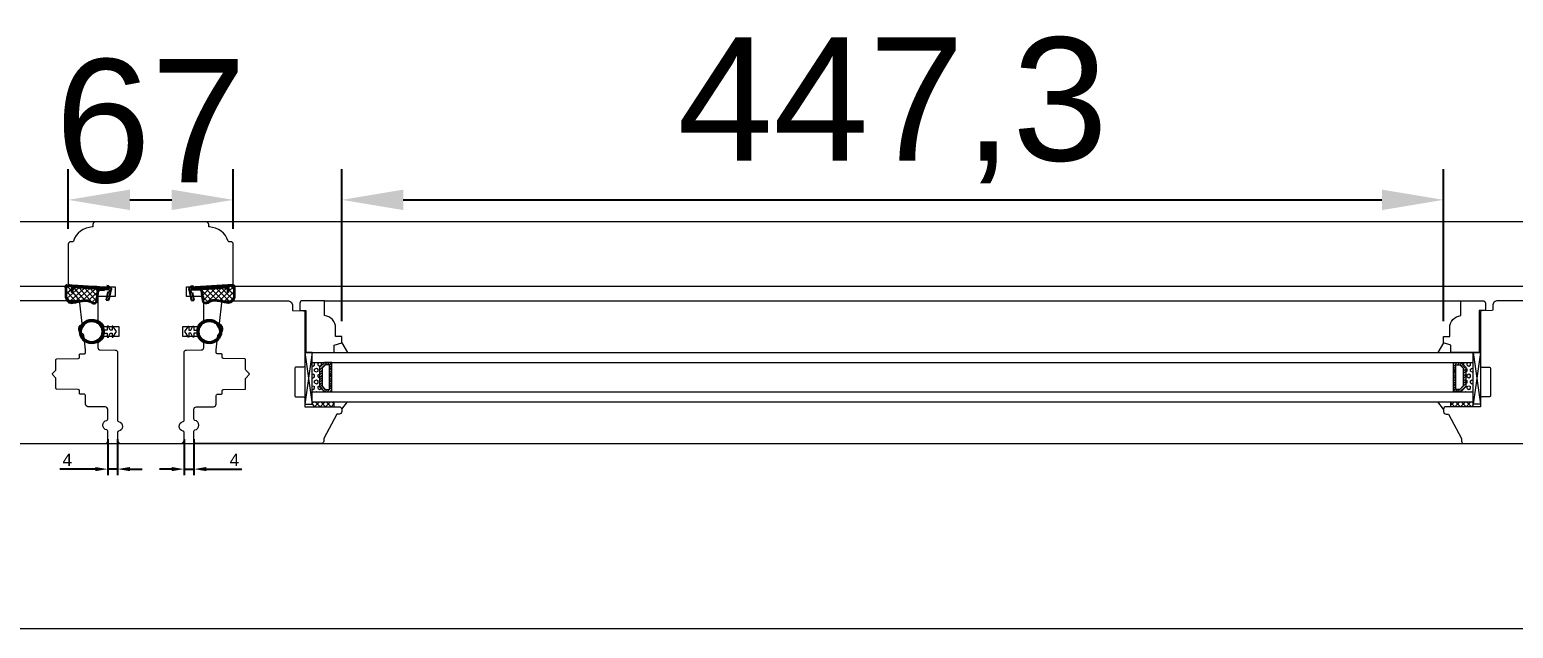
# Model space of a CAD drawing. Header units: millimetres. Extents: x 0 to 182016, y 11 to 3710.
# Drawn here: x 81936 to 82538, y 990 to 1233 of the extents above; entities that cross this region are included whole.
import ezdxf

# ---------------------------------------------------------------- set-up
doc = ezdxf.new("R2010")
doc.units = ezdxf.units.MM
for name, color, linetype, lineweight in [('Matmenys', 10, 'Continuous', 20), ('OTHER', 251, 'Continuous', 13), ('Stakta', 7, 'Continuous', 25), ('Testinės profilio linijos', 7, 'Continuous', 5)]:
    doc.layers.add(name, color=color, linetype=linetype, lineweight=lineweight)
doc.styles.get("Standard").update_dxf_attribs({"font": 'arial.ttf'})
doc.dimstyles.new('2', dxfattribs={"dimscale": 2, "dimtxt": 2.5, "dimasz": 2.5, "dimexe": 1.25, "dimexo": 0.625, "dimtad": 1, "dimtxsty": 'Standard', "dimcen": 2.5, "dimadec": 0, "dimazin": 0, "dimtfac": 1, "dimtmove": 0, "dimatfit": 3, "dimfxl": 1, "dimarcsym": 0})
doc.dimstyles.new('Padidinti matmenys', dxfattribs={"dimscale": 10, "dimtxt": 5, "dimasz": 2.5, "dimexe": 1.25, "dimexo": 0.625, "dimtad": 1, "dimdec": 1, "dimtxsty": 'Standard', "dimcen": 2.5, "dimadec": 0, "dimazin": 0, "dimtfac": 1, "dimtdec": 1, "dimtmove": 0, "dimatfit": 3, "dimfxl": 1, "dimarcsym": 0})

# ---------------------------------------------------------------- blocks, each defined once
blk = doc.blocks.new('*D1168')
at = {"layer": 'Defpoints', "color": 0, "transparency": 16777216}
for p in [(81998.64, 1067.84), (82002.64, 1067.84), (81998.64, 1054.47)]:
    blk.add_point(p, dxfattribs=at)
at = {"layer": 'Matmenys', "color": 0, "lineweight": -2, "transparency": 16777216}
for p, q in [((81998.64, 1066.59), (81998.64, 1051.97)), ((82002.64, 1066.59), (82002.64, 1051.97)), ((81993.64, 1054.47), (81988.64, 1054.47)), ((81998.64, 1054.47), (82002.64, 1054.47)), ((82007.64, 1054.47), (82022.04, 1054.47))]:
    blk.add_line(p, q, dxfattribs=at)
at = {"layer": 'Matmenys', "color": 0, "transparency": 16777216}
for points in [[(81993.64, 1055.31), (81993.64, 1053.64), (81998.64, 1054.47)], [(82007.64, 1055.31), (82007.64, 1053.64), (82002.64, 1054.47)]]:
    blk.add_solid(points, dxfattribs=at)
at = {"layer": 'Matmenys', "color": 0, "transparency": 16777216, "insert": (82019.07, 1058.22), "char_height": 5, "attachment_point": 5}
blk.add_mtext('4', dxfattribs=at)
blk = doc.blocks.new('*D1169')
at = {"layer": 'Defpoints', "color": 0, "transparency": 16777216}
for p in [(81967.64, 1067.84), (81971.64, 1067.84), (81971.64, 1054.47)]:
    blk.add_point(p, dxfattribs=at)
at = {"layer": 'Matmenys', "color": 0, "lineweight": -2, "transparency": 16777216}
for p, q in [((81967.64, 1066.59), (81967.64, 1051.97)), ((81971.64, 1066.59), (81971.64, 1051.97)), ((81962.64, 1054.47), (81948.24, 1054.47)), ((81971.64, 1054.47), (81967.64, 1054.47)), ((81976.64, 1054.47), (81981.64, 1054.47))]:
    blk.add_line(p, q, dxfattribs=at)
at = {"layer": 'Matmenys', "color": 0, "transparency": 16777216}
for points in [[(81962.64, 1055.31), (81962.64, 1053.64), (81967.64, 1054.47)], [(81976.64, 1055.31), (81976.64, 1053.64), (81971.64, 1054.47)]]:
    blk.add_solid(points, dxfattribs=at)
at = {"layer": 'Matmenys', "color": 0, "transparency": 16777216, "insert": (81951.22, 1058.22), "char_height": 5, "attachment_point": 5}
blk.add_mtext('4', dxfattribs=at)
blk = doc.blocks.new('*D1116')
at = {"color": 0, "lineweight": -2, "transparency": 16777216}
for p, q in [((82062.64, 1114.56), (82062.64, 1176.3)), ((82509.97, 1114.56), (82509.97, 1176.3)), ((82087.64, 1163.8), (82484.97, 1163.8))]:
    blk.add_line(p, q, dxfattribs=at)
at = {"color": 0, "transparency": 16777216}
for points in [[(82087.64, 1167.97), (82087.64, 1159.64), (82062.64, 1163.8)], [(82484.97, 1167.97), (82484.97, 1159.64), (82509.97, 1163.8)]]:
    blk.add_solid(points, dxfattribs=at)
at = {"layer": 'Defpoints', "color": 0, "transparency": 16777216}
for p in [(82509.97, 1163.8), (82062.64, 1108.31), (82509.97, 1108.31)]:
    blk.add_point(p, dxfattribs=at)
at = {"color": 0, "lineweight": 5, "transparency": 16777216, "insert": (82286.31, 1200.1), "char_height": 50, "attachment_point": 5}
blk.add_mtext('447,3', dxfattribs=at)
blk = doc.blocks.new('*D1918')
at = {"color": 0, "lineweight": -2, "transparency": 16777216}
for p, q in [((81951.64, 1152.05), (81951.64, 1176.3)), ((82018.64, 1152.05), (82018.64, 1176.3)), ((81976.64, 1163.8), (81993.64, 1163.8))]:
    blk.add_line(p, q, dxfattribs=at)
at = {"color": 0, "transparency": 16777216}
for points in [[(81976.64, 1167.97), (81976.64, 1159.64), (81951.64, 1163.8)], [(81993.64, 1167.97), (81993.64, 1159.64), (82018.64, 1163.8)]]:
    blk.add_solid(points, dxfattribs=at)
at = {"layer": 'Defpoints', "color": 0, "transparency": 16777216}
for p in [(82018.64, 1163.8), (81951.64, 1145.8), (82018.64, 1145.8)]:
    blk.add_point(p, dxfattribs=at)
at = {"color": 0, "lineweight": 5, "transparency": 16777216, "insert": (81985.14, 1195.58), "char_height": 50, "attachment_point": 5}
blk.add_mtext('67', dxfattribs=at)

msp = doc.modelspace()

# ---------------------------------------------------------------- hatches: boundary and pattern name
at = {"lineweight": 0}
h = msp.add_hatch(dxfattribs=at)
h.set_pattern_fill('HEX', color=256, scale=0.25, angle=90, style=0)
h.set_pattern_definition([(90, (63703.3733, -11821.5974), (1.374815, -4e-16), [0.79375, -1.5875]), (330, (63703.3733, -11821.5974), (-0.6874075, -1.190624716), [0.79375, -1.5875]), (30, (63703.3733, -11820.8036), (0.6874075, -1.190624716), [0.79375, -1.5875])])
h.paths.add_polyline_path([(82050.644369, 1085.8109378), (82055.644369, 1085.8109378), (82053.644369, 1087.8109378), (82053.644369, 1095.8109378), (82055.644369, 1097.8109378), (82050.644369, 1097.8116468)])
h = msp.add_hatch(dxfattribs=at)
h.set_pattern_fill('JIS_WOOD', color=256, angle=90, style=0)
h.set_pattern_definition([(45, (63703.37334, -11821.59735), (0.5, -0.5), [])])
h.paths.add_polyline_path([(82053.644369, 1095.8109378), (82053.644369, 1087.8109378), (82055.644369, 1085.8109378), (82058.644369, 1085.8109378), (82058.6621024, 1097.8475204), (82055.644369, 1097.8109378)])
h.paths.add_polyline_path([(82054.644369, 1088.2251513), (82054.644369, 1095.3967242), (82056.0585825, 1096.8109378), (82057.644369, 1096.8109378), (82057.644369, 1086.8109378), (82056.0585825, 1086.8109378)], flags=16)
h = msp.add_hatch(dxfattribs=at)
h.set_pattern_fill('JIS_WOOD', color=256, angle=90, style=0)
h.set_pattern_definition([(45, (63771.1955, -11821.59735), (0.5, -0.5), [])])
h.paths.add_polyline_path([(82518.9665991, 1095.8109378), (82518.9665991, 1087.8109378), (82516.9665991, 1085.8109378), (82513.9665991, 1085.8109378), (82513.9488656, 1097.8475204), (82516.9665991, 1097.8109378)])
h.paths.add_polyline_path([(82517.9665991, 1088.2251513), (82517.9665991, 1095.3967242), (82516.5523855, 1096.8109378), (82514.9665991, 1096.8109378), (82514.9665991, 1086.8109378), (82516.5523855, 1086.8109378)], flags=16)
h = msp.add_hatch(dxfattribs=at)
h.set_pattern_fill('HEX', color=256, scale=0.25, angle=90, style=0)
h.set_pattern_definition([(90, (63771.1955, -11821.5974), (1.374815, -4e-16), [0.79375, -1.5875]), (330, (63771.1955, -11821.5974), (-0.6874075, -1.190624716), [0.79375, -1.5875]), (30, (63771.1955, -11820.8036), (0.6874075, -1.190624716), [0.79375, -1.5875])])
h.paths.add_polyline_path([(82521.9665991, 1085.8109378), (82516.9665991, 1085.8109378), (82518.9665991, 1087.8109378), (82518.9665991, 1095.8109378), (82516.9665991, 1097.8109378), (82521.9665991, 1097.8116468)])
at = {"lineweight": 0, "ltscale": 0.5}
h = msp.add_hatch(dxfattribs=at)
h.set_pattern_fill('ANSI37', color=256, scale=0.5, angle=90, style=0)
h.set_pattern_definition([(135, (82047.1444, 1079.8116), (-1.12253, -1.12253), []), (225, (82047.1444, 1079.8116), (1.12253, -1.12253), [])])
h.paths.add_polyline_path([(82059.644369, 1081.8116468), (82050.644369, 1081.8116468), (82050.644369, 1079.8116468), (82059.644369, 1079.8116468)])
h = msp.add_hatch(dxfattribs=at)
h.set_pattern_fill('ANSI37', color=256, scale=0.5, angle=90, style=0)
h.set_pattern_definition([(135, (82114.9665, 1079.8116), (-1.122532, -1.122532), []), (225, (82114.9665, 1079.8116), (1.122532, -1.122532), [])])
h.paths.add_polyline_path([(82512.9665991, 1081.8116468), (82521.9665991, 1081.8116468), (82521.9665991, 1079.8116468), (82512.9665991, 1079.8116468)])
at = {"layer": 'Matmenys'}
h = msp.add_hatch(dxfattribs=at)
h.set_pattern_fill('ANSI37', color=252, scale=0.5, angle=-93.5893456117, style=0)
h.set_pattern_definition([(311.4106544, (78386.6189, -271065.189), (1.190606082, 1.0500540025), []), (41.4106544, (78386.6189, -271065.189), (-1.0500540025, 1.190606082), [])])
edge = h.paths.add_edge_path()
edge.add_arc((81953.570253, 1128.1172231), 0.1, 86.4106543883, 176.4106543883)
edge.add_line((81953.4704492, 1128.1234836), (81953.373366, 1126.5757979))
edge.add_arc((81953.1238564, 1126.5914491), 0.25, 176.4106543883, 356.4106543883, ccw=False)
edge.add_line((81952.8743468, 1126.6071004), (81953.0027325, 1128.6538053))
edge.add_arc((81953.1025363, 1128.6475448), 0.1, 86.410654381, 176.4106543883, ccw=False)
edge.add_line((81953.1087968, 1128.7473486), (81953.1135417, 1128.8229916))
edge.add_line((81953.1135417, 1128.8229916), (81951.1317408, 1128.947306))
edge.add_spline(control_points=[(81951.1317408, 1128.947306), (81951.0525824, 1128.9355037), (81950.9825907, 1128.9243281), (81950.8988399, 1128.9025342), (81950.8752756, 1128.8931484), (81950.8513925, 1128.8804535), (81950.8433329, 1128.8742043), (81950.8188451, 1128.8486154), (81950.7999522, 1128.8193784), (81950.7662489, 1128.7150587), (81950.753127, 1128.6421264), (81950.7334248, 1128.3891434), (81950.7439231, 1128.1753093), (81950.7632513, 1127.7328308), (81950.7677266, 1127.513502), (81950.7688028, 1127.0936111), (81950.7657708, 1126.8905249), (81950.7530604, 1126.3003176), (81950.739884, 1125.9322675), (81950.7401457, 1125.1790861), (81950.758642, 1124.8023362), (81950.8618283, 1124.2092317), (81950.9217224, 1123.9816608), (81951.074758, 1123.5845596), (81951.1575074, 1123.4127719), (81951.3615076, 1123.0716042), (81951.4816224, 1122.9054015), (81951.7490675, 1122.6142418), (81951.8967411, 1122.4906618), (81952.1779257, 1122.330943), (81952.3132219, 1122.2833891), (81952.6145208, 1122.2237841), (81952.7781208, 1122.2130808), (81953.3627176, 1122.2268247), (81953.8266331, 1122.3215789), (81954.7191293, 1122.4933212), (81955.1462095, 1122.5770158), (81956.2245581, 1122.7882021), (81956.8826087, 1122.9219362), (81957.8757106, 1123.0468622), (81958.1793118, 1123.077356), (81958.8013554, 1123.1016915), (81959.1172594, 1123.0941507), (81959.6664677, 1123.0092664), (81959.9025511, 1122.9479277), (81960.3032025, 1122.7754674), (81960.461835, 1122.6806189), (81960.7604938, 1122.4963506), (81960.901951, 1122.4064931), (81961.2037339, 1122.25041), (81961.3687866, 1122.1804398), (81961.7339084, 1122.0607086), (81961.9348585, 1122.0177061), (81962.2742751, 1121.9938074), (81962.4162606, 1122.0070132), (81962.6114812, 1122.0670524), (81962.676809, 1122.1037926), (81962.8035324, 1122.2123417), (81962.8627102, 1122.2844079), (81963.0197878, 1122.5484955), (81963.1012875, 1122.7896038), (81963.2179048, 1123.3400147), (81963.2544363, 1123.6482098), (81963.3077078, 1124.2444276), (81963.3269302, 1124.5319786), (81963.3702897, 1125.0624685), (81963.3924259, 1125.3107269), (81963.4286402, 1125.7155292), (81963.4427266, 1125.8729326), (81963.4708487, 1126.196865), (81963.4858848, 1126.3751822), (81963.5541698, 1126.6780493), (81963.5898048, 1126.7958713), (81963.6854015, 1127.0083501), (81963.7385485, 1127.1022648), (81963.8571892, 1127.2474586), (81963.9128114, 1127.3024767), (81964.0365787, 1127.3915687), (81964.1002057, 1127.4244481), (81964.2190698, 1127.4726162), (81964.2761468, 1127.4894975), (81964.3767272, 1127.5154414), (81964.4211228, 1127.525159), (81964.4621191, 1127.5341949)], knot_values=[0, 0, 0, 0, 0.2245066002, 0.2245066002, 0.377043448, 0.377043448, 0.5295802957, 0.5295802957, 0.8082977366, 0.8082977366, 1.0870151774, 1.0870151774, 1.6244414062, 1.6244414062, 2.161867635, 2.161867635, 2.6992938638, 2.6992938638, 3.7741463214, 3.7741463214, 5.0334406395, 5.0334406395, 5.8656302806, 5.8656302806, 6.5060139406, 6.5060139406, 7.1463976006, 7.1463976006, 7.7996240151, 7.7996240151, 8.3563201169, 8.3563201169, 8.9130162187, 8.9130162187, 10.239934143, 10.239934143, 11.5668520673, 11.5668520673, 13.5970761059, 13.5970761059, 14.4582175179, 14.4582175179, 15.3193589298, 15.3193589298, 15.9856015553, 15.9856015553, 16.5061017172, 16.5061017172, 17.0266018791, 17.0266018791, 17.547102041, 17.547102041, 18.1672448488, 18.1672448488, 18.7176261004, 18.7176261004, 19.1465766047, 19.1465766047, 19.5755271091, 19.5755271091, 20.3898249977, 20.3898249977, 21.2041228863, 21.2041228863, 21.9655448497, 21.9655448497, 22.7269668131, 22.7269668131, 23.2229068178, 23.2229068178, 23.7188468224, 23.7188468224, 24.0184411081, 24.0184411081, 24.2549295987, 24.2549295987, 24.4119994701, 24.4119994701, 24.5501072405, 24.5501072405, 24.6882150108, 24.6882150108, 24.8099116426, 24.8099116426, 24.8099116426, 24.8099116426], degree=3, periodic=0)
edge.add_line((81964.4621191, 1127.5341949), (81953.5765135, 1128.217027))
h = msp.add_hatch(dxfattribs=at)
h.set_pattern_fill('ANSI37', color=252, scale=0.5, angle=-180, style=0)
h.set_pattern_definition([(225, (-77628.2407, -1098353.8803), (1.1225320151, -1.1225320151), []), (315, (-77628.2407, -1098353.8803), (1.1225320151, 1.1225320151), [])])
edge = h.paths.add_edge_path()
edge.add_arc((82016.0559219, 1128.1172231), 0.1, 363.5893456117, 453.5893456117, ccw=False)
edge.add_line((82016.1557257, 1128.1234836), (82016.2528089, 1126.5757979))
edge.add_arc((82016.5023185, 1126.5914491), 0.25, 183.5893456117, 363.5893456117)
edge.add_line((82016.7518281, 1126.6071004), (82016.6234425, 1128.6538053))
edge.add_arc((82016.5236386, 1128.6475448), 0.1, 363.5893456117, 453.589345619)
edge.add_line((82016.5173781, 1128.7473486), (82016.5126332, 1128.8229916))
edge.add_line((82016.5126332, 1128.8229916), (82018.4944341, 1128.947306))
edge.add_spline(control_points=[(82018.4944341, 1128.947306), (82018.5735926, 1128.9355037), (82018.6435842, 1128.9243281), (82018.727335, 1128.9025342), (82018.7508994, 1128.8931484), (82018.7747824, 1128.8804535), (82018.782842, 1128.8742043), (82018.8073298, 1128.8486154), (82018.8262227, 1128.8193784), (82018.859926, 1128.7150587), (82018.873048, 1128.6421264), (82018.8927501, 1128.3891434), (82018.8822518, 1128.1753093), (82018.8629237, 1127.7328308), (82018.8584483, 1127.513502), (82018.8573721, 1127.0936111), (82018.8604041, 1126.8905249), (82018.8731145, 1126.3003176), (82018.886291, 1125.9322675), (82018.8860293, 1125.1790861), (82018.867533, 1124.8023362), (82018.7643466, 1124.2092317), (82018.7044526, 1123.9816608), (82018.551417, 1123.5845596), (82018.4686676, 1123.4127719), (82018.2646674, 1123.0716042), (82018.1445526, 1122.9054015), (82017.8771075, 1122.6142418), (82017.7294338, 1122.4906618), (82017.4482493, 1122.330943), (82017.312953, 1122.2833891), (82017.0116542, 1122.2237841), (82016.8480542, 1122.2130808), (82016.2634574, 1122.2268247), (82015.7995418, 1122.3215789), (82014.9070457, 1122.4933212), (82014.4799654, 1122.5770158), (82013.4016168, 1122.7882021), (82012.7435662, 1122.9219362), (82011.7504643, 1123.0468622), (82011.4468632, 1123.077356), (82010.8248196, 1123.1016915), (82010.5089155, 1123.0941507), (82009.9597073, 1123.0092664), (82009.7236239, 1122.9479277), (82009.3229725, 1122.7754674), (82009.1643399, 1122.6806189), (82008.8656812, 1122.4963506), (82008.7242239, 1122.4064931), (82008.422441, 1122.25041), (82008.2573883, 1122.1804398), (82007.8922666, 1122.0607086), (82007.6913165, 1122.0177061), (82007.3518999, 1121.9938074), (82007.2099144, 1122.0070132), (82007.0146937, 1122.0670524), (82006.9493659, 1122.1037926), (82006.8226426, 1122.2123417), (82006.7634647, 1122.2844079), (82006.6063872, 1122.5484955), (82006.5248875, 1122.7896038), (82006.4082702, 1123.3400147), (82006.3717387, 1123.6482098), (82006.3184672, 1124.2444276), (82006.2992447, 1124.5319786), (82006.2558853, 1125.0624685), (82006.2337491, 1125.3107269), (82006.1975348, 1125.7155292), (82006.1834483, 1125.8729326), (82006.1553263, 1126.196865), (82006.1402902, 1126.3751822), (82006.0720052, 1126.6780493), (82006.0363702, 1126.7958713), (82005.9407734, 1127.0083501), (82005.8876265, 1127.1022648), (82005.7689857, 1127.2474586), (82005.7133635, 1127.3024767), (82005.5895963, 1127.3915687), (82005.5259692, 1127.4244481), (82005.4071052, 1127.4726162), (82005.3500282, 1127.4894975), (82005.2494478, 1127.5154414), (82005.2050522, 1127.525159), (82005.1640559, 1127.5341949)], knot_values=[0, 0, 0, 0, 0.2245066002, 0.2245066002, 0.377043448, 0.377043448, 0.5295802957, 0.5295802957, 0.8082977366, 0.8082977366, 1.0870151774, 1.0870151774, 1.6244414062, 1.6244414062, 2.161867635, 2.161867635, 2.6992938638, 2.6992938638, 3.7741463214, 3.7741463214, 5.0334406395, 5.0334406395, 5.8656302806, 5.8656302806, 6.5060139406, 6.5060139406, 7.1463976006, 7.1463976006, 7.7996240151, 7.7996240151, 8.3563201169, 8.3563201169, 8.9130162187, 8.9130162187, 10.239934143, 10.239934143, 11.5668520673, 11.5668520673, 13.5970761059, 13.5970761059, 14.4582175179, 14.4582175179, 15.3193589298, 15.3193589298, 15.9856015553, 15.9856015553, 16.5061017172, 16.5061017172, 17.0266018791, 17.0266018791, 17.547102041, 17.547102041, 18.1672448488, 18.1672448488, 18.7176261004, 18.7176261004, 19.1465766047, 19.1465766047, 19.5755271091, 19.5755271091, 20.3898249977, 20.3898249977, 21.2041228863, 21.2041228863, 21.9655448497, 21.9655448497, 22.7269668131, 22.7269668131, 23.2229068178, 23.2229068178, 23.7188468224, 23.7188468224, 24.0184411081, 24.0184411081, 24.2549295987, 24.2549295987, 24.4119994701, 24.4119994701, 24.5501072405, 24.5501072405, 24.6882150108, 24.6882150108, 24.8099116426, 24.8099116426, 24.8099116426, 24.8099116426], degree=3, periodic=0)
edge.add_line((82005.1640559, 1127.5341949), (82016.0496614, 1128.217027))

# ---------------------------------------------------------------- linework, layer by layer
at = {"color": 1}
for p, q in [((81951.0875006, 1129.2440261), (81966.412316, 1128.2827314)), ((81951.1317408, 1128.947306), (81966.3666856, 1127.9916487)), ((81964.5266919, 1127.2412268), (81966.2871432, 1127.1307972)), ((82018.5386743, 1129.2440261), (82003.2138589, 1128.2827314)), ((82018.4944341, 1128.947306), (82003.2594894, 1127.9916487)), ((82005.0994831, 1127.2412268), (82003.3390318, 1127.1307972))]:
    msp.add_line(p, q, dxfattribs=at)
for p, q in [((81953.0027325, 1128.6538053), (81952.8743468, 1126.6071004)), ((81953.1087968, 1128.7473486), (81953.1135417, 1128.8229916)), ((81968.3670607, 1127.7902286), (81953.1087968, 1128.7473486)), ((81953.4704492, 1128.1234836), (81953.373366, 1126.5757979)), ((81968.4102786, 1127.2865349), (81953.5765135, 1128.217027)), ((81967.6854078, 1126.3483991), (81966.9569426, 1123.1283926)), ((81968.0639881, 1128.8110732), (81967.3163475, 1128.8579711)), ((81967.3163475, 1128.8579711), (81968.3670607, 1127.7902286)), ((81968.1730838, 1126.2380717), (81967.6854078, 1126.3483991)), ((81968.9157411, 1127.2548282), (81967.9322945, 1122.9077378)), ((81968.0639881, 1128.8110732), (81969.0943294, 1127.7446085)), ((81968.4102786, 1127.2865349), (81968.1730838, 1126.2380717)), ((81969.063027, 1127.2455893), (81968.9157411, 1127.2548282)), ((81969.0943294, 1127.7446085), (81969.063027, 1127.2455893)), ((82001.5621868, 1128.8110732), (82000.5318455, 1127.7446085)), ((82000.5318455, 1127.7446085), (82000.563148, 1127.2455893)), ((82000.563148, 1127.2455893), (82000.7104339, 1127.2548282)), ((82000.7104339, 1127.2548282), (82001.6938804, 1122.9077378)), ((82001.2158963, 1127.2865349), (82016.0496614, 1128.217027)), ((82001.2158963, 1127.2865349), (82001.4530912, 1126.2380717)), ((82002.3098275, 1128.8579711), (82001.2591142, 1127.7902286)), ((82001.2591142, 1127.7902286), (82016.5173781, 1128.7473486)), ((82001.4530912, 1126.2380717), (82001.9407672, 1126.3483991)), ((82001.5621868, 1128.8110732), (82002.3098275, 1128.8579711)), ((82001.9407672, 1126.3483991), (82002.6692324, 1123.1283926)), ((82016.1557257, 1128.1234836), (82016.2528089, 1126.5757979)), ((82016.5173781, 1128.7473486), (82016.5126332, 1128.8229916)), ((82016.6234425, 1128.6538053), (82016.7518281, 1126.6071004)), ((81967.9322945, 1122.9077378), (81966.9569426, 1123.1283926)), ((82001.6938804, 1122.9077378), (82002.6692324, 1123.1283926))]:
    msp.add_line(p, q)
at = {"lineweight": 9}
for p, q in [((82055.644369, 1122.8116468), (82516.9665991, 1122.8116468)), ((82050.6444541, 1101.8116468), (82521.966514, 1101.8116468)), ((82050.6444541, 1097.8116468), (82521.966514, 1097.8116468)), ((82050.6444541, 1085.8116468), (82521.966514, 1085.8116468)), ((82050.6444541, 1081.8116468), (82521.966514, 1081.8116468))]:
    msp.add_line(p, q, dxfattribs=at)
at = {"lineweight": 0}
for p, q in [((82062.644369, 1105.8116468), (82064.9310341, 1101.8116468)), ((82509.9665991, 1105.8116468), (82507.679934, 1101.8116468)), ((82050.644369, 1101.8109378), (82047.644369, 1080.8109378)), ((82047.644369, 1101.8109378), (82050.644369, 1080.8109378)), ((82521.9665991, 1101.8109378), (82524.9665991, 1080.8109378)), ((82524.9665991, 1101.8109378), (82521.9665991, 1080.8109378)), ((82059.644369, 1079.8116468), (82059.644369, 1081.8116468)), ((82062.644369, 1078.8116468), (82064.9310341, 1081.8116468)), ((82509.9665991, 1078.8116468), (82507.679934, 1081.8116468)), ((82512.9665991, 1079.8116468), (82512.9665991, 1081.8116468)), ((82521.9665991, 1079.8116468), (82521.9665991, 1082.8116468))]:
    msp.add_line(p, q, dxfattribs=at)
at = {"lineweight": 5}
msp.add_line((81306.3221385, 989.8116468), (83266.2888296, 989.8116468), dxfattribs=at)
at = {"lineweight": 0}
for points in [[(82055.644369, 1116.8116468), (82055.644369, 1122.8116468), (82046.644369, 1122.8116468, 0.4142135624), (82045.644369, 1121.8116468), (82045.644369, 1118.8116468), (82048.144369, 1118.8116468), (82048.144369, 1101.8116468), (82059.644369, 1101.8116468), (82059.644369, 1104.8116468), (82062.644369, 1105.8116468), (82062.644369, 1108.3116468), (82060.144369, 1108.3116468), (82060.144369, 1111.8367097, 0.3851703882), (82055.644369, 1116.8116468)], [(82516.9665991, 1116.8116468), (82516.9665991, 1122.8116468), (82525.9665991, 1122.8116468, -0.4142135624), (82526.9665991, 1121.8116468), (82526.9665991, 1118.8116468), (82524.4665991, 1118.8116468), (82524.4665991, 1101.8116468), (82512.9665991, 1101.8116468), (82512.9665991, 1104.8116468), (82509.9665991, 1105.8116468), (82509.9665991, 1108.3116468), (82512.4665991, 1108.3116468), (82512.4665991, 1111.8367097, -0.3851703882), (82516.9665991, 1116.8116468)]]:
    msp.add_lwpolyline(points, format="xyb", dxfattribs=at)
for points in [[(82047.644369, 1101.8109378), (82047.644369, 1080.8109378), (82050.644369, 1080.8109378), (82050.644369, 1101.8109378)], [(82053.644369, 1095.8109378), (82053.644369, 1087.8109378), (82055.644369, 1085.8109378), (82058.644369, 1085.8109378), (82058.644369, 1097.8109378), (82055.644369, 1097.8109378)], [(82054.644369, 1095.3967242), (82054.644369, 1088.2251513), (82056.0585825, 1086.8109378), (82057.644369, 1086.8109378), (82057.644369, 1096.8109378), (82056.0585825, 1096.8109378)], [(82518.9665991, 1095.8109378), (82518.9665991, 1087.8109378), (82516.9665991, 1085.8109378), (82513.9665991, 1085.8109378), (82513.9665991, 1097.8109378), (82516.9665991, 1097.8109378)], [(82517.9665991, 1095.3967242), (82517.9665991, 1088.2251513), (82516.5523855, 1086.8109378), (82514.9665991, 1086.8109378), (82514.9665991, 1096.8109378), (82516.5523855, 1096.8109378)], [(82524.9665991, 1101.8109378), (82524.9665991, 1080.8109378), (82521.9665991, 1080.8109378), (82521.9665991, 1101.8109378)]]:
    msp.add_lwpolyline(points, close=True, dxfattribs=at)
at = {"color": 18, "linetype": 'ByBlock', "true_color": 0x000000}
for centre, radius in [((81961.1618678, 1110.3018164), 4.85), ((81961.1618678, 1110.3018164), 4.25), ((82008.8939843, 1110.3018164), 4.85), ((82008.8939843, 1110.3018164), 4.25)]:
    msp.add_circle(centre, radius, dxfattribs=at)
for centre, radius, start, end in [((81953.1238564, 1126.5914491), 0.25, 176.4106543908, 356.4106543908), ((81953.1025363, 1128.6475448), 0.1, 86.4106543877, 176.4106543908), ((81953.570253, 1128.1172231), 0.1, 86.4106543877, 176.4106543908), ((82016.0559219, 1128.1172231), 0.1, 3.5893456092, 93.5893456123), ((82016.5023185, 1126.5914491), 0.25, 183.5893456092, 3.5893456092), ((82016.5236386, 1128.6475448), 0.1, 3.5893456092, 93.5893456123)]:
    msp.add_arc(centre, radius, start, end)
at = {"color": 1}
for points in [[(81951.0875006, 1129.2440261), (81950.7260003, 1129.1535293), (81950.4564594, 1127.8796708), (81950.9448487, 1123.1872979), (81951.9880465, 1122.0972916), (81954.1515183, 1122.0786752), (81955.8495582, 1122.4090491), (81958.014999, 1122.7559654), (81960.0517207, 1122.5565367), (81960.8799655, 1122.0803677), (81962.7345056, 1121.8001043), (81963.6269515, 1124.5122829), (81963.754119, 1125.9911585), (81963.8720904, 1126.6784264), (81964.1742961, 1127.1203117), (81964.5266919, 1127.2412268)], [(82018.5386743, 1129.2440261), (82018.9001747, 1129.1535293), (82019.1697156, 1127.8796708), (82018.6813262, 1123.1872979), (82017.6381285, 1122.0972916), (82015.4746566, 1122.0786752), (82013.7766168, 1122.4090491), (82011.6111759, 1122.7559654), (82009.5744542, 1122.5565367), (82008.7462095, 1122.0803677), (82006.8916693, 1121.8001043), (82005.9992234, 1124.5122829), (82005.8720559, 1125.9911585), (82005.7540845, 1126.6784264), (82005.4518789, 1127.1203117), (82005.0994831, 1127.2412268)]]:
    msp.add_spline(points, degree=3, dxfattribs=at)
for points in [[(81951.1317408, 1128.947306), (81951.0525824, 1128.9355037), (81950.9825907, 1128.9243281), (81950.8988399, 1128.9025342), (81950.8752756, 1128.8931484), (81950.8513925, 1128.8804535), (81950.8433329, 1128.8742043), (81950.8188451, 1128.8486154), (81950.7999522, 1128.8193784), (81950.7662489, 1128.7150587), (81950.753127, 1128.6421264), (81950.7334248, 1128.3891434), (81950.7439231, 1128.1753093), (81950.7632513, 1127.7328308), (81950.7677266, 1127.513502), (81950.7688028, 1127.0936111), (81950.7657708, 1126.8905249), (81950.7530604, 1126.3003176), (81950.739884, 1125.9322675), (81950.7401457, 1125.1790861), (81950.758642, 1124.8023362), (81950.8618283, 1124.2092317), (81950.9217224, 1123.9816608), (81951.074758, 1123.5845596), (81951.1575074, 1123.4127719), (81951.3615076, 1123.0716042), (81951.4816224, 1122.9054015), (81951.7490675, 1122.6142418), (81951.8967411, 1122.4906618), (81952.1779257, 1122.330943), (81952.3132219, 1122.2833891), (81952.6145208, 1122.2237841), (81952.7781208, 1122.2130808), (81953.3627176, 1122.2268247), (81953.8266331, 1122.3215789), (81954.7191293, 1122.4933212), (81955.1462095, 1122.5770158), (81956.2245581, 1122.7882021), (81956.8826087, 1122.9219362), (81957.8757106, 1123.0468622), (81958.1793118, 1123.077356), (81958.8013554, 1123.1016915), (81959.1172594, 1123.0941507), (81959.6664677, 1123.0092664), (81959.9025511, 1122.9479277), (81960.3032025, 1122.7754674), (81960.461835, 1122.6806189), (81960.7604938, 1122.4963506), (81960.901951, 1122.4064931), (81961.2037339, 1122.25041), (81961.3687866, 1122.1804398), (81961.7339084, 1122.0607086), (81961.9348585, 1122.0177061), (81962.2742751, 1121.9938074), (81962.4162606, 1122.0070132), (81962.6114812, 1122.0670524), (81962.676809, 1122.1037926), (81962.8035324, 1122.2123417), (81962.8627102, 1122.2844079), (81963.0197878, 1122.5484955), (81963.1012875, 1122.7896038), (81963.2179048, 1123.3400147), (81963.2544363, 1123.6482098), (81963.3077078, 1124.2444276), (81963.3269302, 1124.5319786), (81963.3702897, 1125.0624685), (81963.3924259, 1125.3107269), (81963.4286402, 1125.7155292), (81963.4427266, 1125.8729326), (81963.4708487, 1126.196865), (81963.4858848, 1126.3751822), (81963.5541698, 1126.6780493), (81963.5898048, 1126.7958713), (81963.6854015, 1127.0083501), (81963.7385485, 1127.1022648), (81963.8571892, 1127.2474586), (81963.9128114, 1127.3024767), (81964.0365787, 1127.3915687), (81964.1002057, 1127.4244481), (81964.2190698, 1127.4726162), (81964.2761468, 1127.4894975), (81964.3767272, 1127.5154414), (81964.4211228, 1127.525159), (81964.4621191, 1127.5341949)], [(82018.4944341, 1128.947306), (82018.5735926, 1128.9355037), (82018.6435842, 1128.9243281), (82018.727335, 1128.9025342), (82018.7508994, 1128.8931484), (82018.7747824, 1128.8804535), (82018.782842, 1128.8742043), (82018.8073298, 1128.8486154), (82018.8262227, 1128.8193784), (82018.859926, 1128.7150587), (82018.873048, 1128.6421264), (82018.8927501, 1128.3891434), (82018.8822518, 1128.1753093), (82018.8629237, 1127.7328308), (82018.8584483, 1127.513502), (82018.8573721, 1127.0936111), (82018.8604041, 1126.8905249), (82018.8731145, 1126.3003176), (82018.886291, 1125.9322675), (82018.8860293, 1125.1790861), (82018.867533, 1124.8023362), (82018.7643466, 1124.2092317), (82018.7044526, 1123.9816608), (82018.551417, 1123.5845596), (82018.4686676, 1123.4127719), (82018.2646674, 1123.0716042), (82018.1445526, 1122.9054015), (82017.8771075, 1122.6142418), (82017.7294338, 1122.4906618), (82017.4482493, 1122.330943), (82017.312953, 1122.2833891), (82017.0116542, 1122.2237841), (82016.8480542, 1122.2130808), (82016.2634574, 1122.2268247), (82015.7995418, 1122.3215789), (82014.9070457, 1122.4933212), (82014.4799654, 1122.5770158), (82013.4016168, 1122.7882021), (82012.7435662, 1122.9219362), (82011.7504643, 1123.0468622), (82011.4468632, 1123.077356), (82010.8248196, 1123.1016915), (82010.5089155, 1123.0941507), (82009.9597073, 1123.0092664), (82009.7236239, 1122.9479277), (82009.3229725, 1122.7754674), (82009.1643399, 1122.6806189), (82008.8656812, 1122.4963506), (82008.7242239, 1122.4064931), (82008.422441, 1122.25041), (82008.2573883, 1122.1804398), (82007.8922666, 1122.0607086), (82007.6913165, 1122.0177061), (82007.3518999, 1121.9938074), (82007.2099144, 1122.0070132), (82007.0146937, 1122.0670524), (82006.9493659, 1122.1037926), (82006.8226426, 1122.2123417), (82006.7634647, 1122.2844079), (82006.6063872, 1122.5484955), (82006.5248875, 1122.7896038), (82006.4082702, 1123.3400147), (82006.3717387, 1123.6482098), (82006.3184672, 1124.2444276), (82006.2992447, 1124.5319786), (82006.2558853, 1125.0624685), (82006.2337491, 1125.3107269), (82006.1975348, 1125.7155292), (82006.1834483, 1125.8729326), (82006.1553263, 1126.196865), (82006.1402902, 1126.3751822), (82006.0720052, 1126.6780493), (82006.0363702, 1126.7958713), (82005.9407734, 1127.0083501), (82005.8876265, 1127.1022648), (82005.7689857, 1127.2474586), (82005.7133635, 1127.3024767), (82005.5895963, 1127.3915687), (82005.5259692, 1127.4244481), (82005.4071052, 1127.4726162), (82005.3500282, 1127.4894975), (82005.2494478, 1127.5154414), (82005.2050522, 1127.525159), (82005.1640559, 1127.5341949)]]:
    msp.add_open_spline(points, degree=3, knots=[0, 0, 0, 0, 0.2245066002, 0.2245066002, 0.377043448, 0.377043448, 0.5295802957, 0.5295802957, 0.8082977366, 0.8082977366, 1.0870151774, 1.0870151774, 1.6244414062, 1.6244414062, 2.161867635, 2.161867635, 2.6992938638, 2.6992938638, 3.7741463214, 3.7741463214, 5.0334406395, 5.0334406395, 5.8656302806, 5.8656302806, 6.5060139406, 6.5060139406, 7.1463976006, 7.1463976006, 7.7996240151, 7.7996240151, 8.3563201169, 8.3563201169, 8.9130162187, 8.9130162187, 10.239934143, 10.239934143, 11.5668520673, 11.5668520673, 13.5970761059, 13.5970761059, 14.4582175179, 14.4582175179, 15.3193589298, 15.3193589298, 15.9856015553, 15.9856015553, 16.5061017172, 16.5061017172, 17.0266018791, 17.0266018791, 17.547102041, 17.547102041, 18.1672448488, 18.1672448488, 18.7176261004, 18.7176261004, 19.1465766047, 19.1465766047, 19.5755271091, 19.5755271091, 20.3898249977, 20.3898249977, 21.2041228863, 21.2041228863, 21.9655448497, 21.9655448497, 22.7269668131, 22.7269668131, 23.2229068178, 23.2229068178, 23.7188468224, 23.7188468224, 24.0184411081, 24.0184411081, 24.2549295987, 24.2549295987, 24.4119994701, 24.4119994701, 24.5501072405, 24.5501072405, 24.6882150108, 24.6882150108, 24.8099116426, 24.8099116426, 24.8099116426, 24.8099116426], dxfattribs=at)
at = {"layer": 'OTHER'}
for points in [[(81965.9650777, 1109.6917902), (81967.3809865, 1109.6917902), (81967.3809865, 1108.0465088), (81967.9066687, 1108.0465088), (81968.6500097, 1109.6917902), (81969.4426293, 1109.6917902), (81969.4426293, 1108.0465088), (81969.6615201, 1108.0465088), (81971.1644013, 1110.3018164), (81969.6615201, 1112.5571239), (81969.4426293, 1112.5571239), (81969.4426293, 1110.9118425), (81968.6500097, 1110.9118425), (81967.9066687, 1112.5571239), (81967.3809865, 1112.5571239), (81967.3809865, 1110.9118425), (81965.9650777, 1110.9118425)], [(82004.0907745, 1109.6917902), (82002.6748657, 1109.6917902), (82002.6748657, 1108.0465088), (82002.1491835, 1108.0465088), (82001.4058425, 1109.6917902), (82000.6132229, 1109.6917902), (82000.6132229, 1108.0465088), (82000.3943321, 1108.0465088), (81998.8914509, 1110.3018164), (82000.3943321, 1112.5571239), (82000.6132229, 1112.5571239), (82000.6132229, 1110.9118425), (82001.4058425, 1110.9118425), (82002.1491835, 1112.5571239), (82002.6748657, 1112.5571239), (82002.6748657, 1110.9118425), (82004.0907745, 1110.9118425)]]:
    msp.add_lwpolyline(points, dxfattribs=at)
at = {"layer": 'Stakta', "color": 18, "lineweight": 5, "true_color": 0x000000}
for points in [[(81997.144369, 1064.8116468, 0.4142135624), (81998.644369, 1066.3116468), (81998.644369, 1069.3621571, 0.3563939587), (81998.244369, 1069.852055, -0.8164965809), (81998.244369, 1073.7712386, 0.3563939587), (81998.644369, 1074.2611366), (81998.644369, 1101.8203356, -0.4116598905), (81999.6356424, 1102.8202976), (82005.6530955, 1102.8728111, 0.4116598905), (82006.644369, 1103.872773), (82006.644369, 1105.5061742, 0.2720281141), (82006.3877554, 1105.9429385, -0.164173551), (82004.2390442, 1108.3105813), (81998.144369, 1108.3105813), (81998.144369, 1112.3105813), (82004.2390442, 1112.3105813, -0.164173551), (82006.3877554, 1114.6782241, 0.2720281141), (82006.644369, 1115.1149884), (82006.644369, 1124.5116468), (81999.644369, 1124.5116468), (81999.644369, 1128.5116468), (82006.9218118, 1128.5116468, -0.2023892741), (82007.6356424, 1128.8202976), (82017.6530955, 1128.9077185, 0.4116598905), (82018.644369, 1129.9076805), (82018.644369, 1145.8028819, 0.4116598905), (82017.6530955, 1146.8028438), (82016.8610374, 1146.809756, -0.3199404334), (82016.5792143, 1147.0143859, 0.3090857966), (82008.9299036, 1152.8026691, -0.4001549105), (82008.644369, 1153.1023202), (82008.644369, 1153.8116468, 0.4142135624), (82007.644369, 1154.8116468), (81962.644369, 1154.8116468, 0.4142135624), (81961.644369, 1153.8116468), (81961.644369, 1153.1023202, -0.4001549105), (81961.3588343, 1152.8026691, 0.3090857966), (81953.7095236, 1147.0143859, -0.3199404334), (81953.4277005, 1146.809756), (81952.6356424, 1146.8028438, 0.4116598905), (81951.644369, 1145.8028819), (81951.644369, 1129.9076805, 0.4116598905), (81952.6356424, 1128.9077185), (81962.6530955, 1128.8202976, -0.2023892741), (81963.3669261, 1128.5116468), (81970.644369, 1128.5116468), (81970.644369, 1124.5116468), (81963.644369, 1124.5116468), (81963.644369, 1115.1149884, 0.2720281142), (81963.9009825, 1114.6782241, -0.164173551), (81966.0496937, 1112.3105813), (81972.144369, 1112.3105813), (81972.144369, 1108.3105813), (81966.0496937, 1108.3105813, -0.164173551), (81963.9009825, 1105.9429385, 0.2720281141), (81963.644369, 1105.5061742), (81963.644369, 1103.872773, 0.4116598905), (81964.6356424, 1102.8728111), (81970.6530955, 1102.8202976, -0.4116598905), (81971.644369, 1101.8203356), (81971.644369, 1074.2611366, 0.3563939587), (81972.044369, 1073.7712386, -0.816496581), (81972.044369, 1069.852055, 0.3563939587), (81971.644369, 1069.3621571), (81971.644369, 1066.3116468, 0.4142135624), (81973.144369, 1064.8116468)], [(82003.044369, 1070.352055, 0.8164965809), (82003.044369, 1074.2712386, -0.3563939587), (82002.644369, 1074.7611366), (82002.644369, 1078.7417938, -0.4116598905), (82003.6356424, 1079.7417557), (82010.6530955, 1079.8029961, 0.4116598905), (82011.644369, 1080.802958), (82011.644369, 1084.3414835, -0.4040361542), (82012.1269192, 1084.8411959), (82013.8548388, 1084.9015362, 0.4040262258), (82014.144369, 1085.2013535), (82014.144369, 1086.2544751, -0.4091108014), (82014.6356428, 1086.7543989), (82023.3496047, 1086.9065017, 0.4091108014), (82023.644369, 1087.206456), (82023.644369, 1091.230276, -0.1989123674), (82023.7908156, 1091.5838294), (82025.056501, 1092.8495148, 0.4142135624), (82025.056501, 1093.2737789), (82023.7908156, 1094.5394643, -0.1989123674), (82023.644369, 1094.8930177), (82023.644369, 1098.9168377, 0.4091108014), (82023.3496047, 1099.216792), (82014.6356428, 1099.3688947, -0.4091108014), (82014.144369, 1099.8688186), (82014.144369, 1100.9219402, 0.4040262258), (82013.8548388, 1101.2217575), (82012.1269192, 1101.2820977, -0.4040262258), (82011.644369, 1101.7817932), (82011.644369, 1102.7504842, -0.0305527633), (82011.6518228, 1102.8723536), (82012.3935118, 1108.9129254, -0.3282648586), (82012.8003216, 1109.343922, 0.7358200833), (82013.2657276, 1113.1343494, -0.3282648586), (82012.9752692, 1113.6509597), (82013.9922393, 1121.9335162, -0.3788661087), (82014.9847855, 1122.8116468), (82040.644369, 1122.8116468, -0.4142135624), (82042.644369, 1120.8116468), (82042.644369, 1119.1090402, 0.4116598905), (82042.941751, 1118.8090516), (82047.1487322, 1118.7723379, -0.4116598905), (82047.644369, 1118.2723569), (82047.644369, 1096.3422099, -0.4116598905), (82047.1487322, 1095.842229), (82043.941751, 1095.8142421, 0.4116598905), (82043.644369, 1095.5142535), (82043.644369, 1084.1090402, 0.4116598905), (82043.941751, 1083.8090516), (82047.1487322, 1083.7810647, -0.4116598905), (82047.644369, 1083.2810838), (82047.644369, 1079.8116468), (82061.644369, 1079.8116468, -0.4142135624), (82062.644369, 1078.8116468), (82062.644369, 1077.8204118, -0.4116598905), (82061.6530955, 1076.8204499), (82060.644369, 1076.8116468), (82055.3858009, 1066.9217186, 0.1227845609), (82055.3272747, 1066.6869828), (82055.3272747, 1065.8116468, -0.4142135624), (82054.3272747, 1064.8116468), (82003.644369, 1064.8116468, -0.4142135624), (82002.644369, 1065.8116468), (82002.644369, 1069.8621571, -0.3563939587)]]:
    msp.add_lwpolyline(points, format="xyb", close=True, dxfattribs=at)
for points in [[(81915.9614632, 1064.8116468), (81966.6443689, 1064.8116468, 0.4142135624), (81967.6443689, 1065.8116468), (81967.6443689, 1069.8621571, 0.3563939587), (81967.2443689, 1070.352055, -0.8164965809), (81967.2443689, 1074.2712386, 0.3563939587), (81967.6443689, 1074.7611366), (81967.6443689, 1078.7417938, 0.4116598905), (81966.6530955, 1079.7417557), (81959.6356424, 1079.8029961, -0.4116598905), (81958.6443689, 1080.802958), (81958.6443689, 1084.3414835, 0.4040361542), (81958.1618187, 1084.8411959), (81956.4338991, 1084.9015362, -0.4040262258), (81956.1443689, 1085.2013535), (81956.1443689, 1086.2544751, 0.4091108014), (81955.6530951, 1086.7543989), (81946.9391332, 1086.9065017, -0.4091108014), (81946.6443689, 1087.206456), (81946.6443689, 1091.230276, 0.1989123674), (81946.4979223, 1091.5838294), (81945.2322369, 1092.8495148, -0.4142135624), (81945.2322369, 1093.2737789), (81946.4979223, 1094.5394643, 0.1989123674), (81946.6443689, 1094.8930177), (81946.6443689, 1098.9168377, -0.4091108014), (81946.9391332, 1099.216792), (81955.6530951, 1099.3688947, 0.4091108014), (81956.1443689, 1099.8688186), (81956.1443689, 1100.9219402, -0.4040262258), (81956.4338991, 1101.2217575), (81958.1618187, 1101.2820977, 0.4040262258), (81958.6443689, 1101.7817932), (81958.6443689, 1102.7504842, 0.0305527633), (81958.6369151, 1102.8723536), (81957.8952261, 1108.9129254, 0.3282648586), (81957.4884163, 1109.343922, -0.7358200833), (81957.0230103, 1113.1343494, 0.3282648586), (81957.3134687, 1113.6509597), (81956.2964986, 1121.9335162, 0.3788661087), (81955.3039524, 1122.8116468), (81929.6443689, 1122.8116468, 0.4142135624)], [(82557.6261826, 1122.8116468), (82531.9665991, 1122.8116468, 0.4142135624), (82529.9665991, 1120.8116468), (82529.9665991, 1119.1090402, -0.4116598905), (82529.669217, 1118.8090516), (82525.4622358, 1118.7723379, 0.4116598905), (82524.9665991, 1118.2723569), (82524.9665991, 1096.3422099, 0.4116598905), (82525.4622358, 1095.842229), (82528.669217, 1095.8142421, -0.4116598905), (82528.9665991, 1095.5142535), (82528.9665991, 1084.1090402, -0.4116598905), (82528.669217, 1083.8090516), (82525.4622358, 1083.7810647, 0.4116598905), (82524.9665991, 1083.2810838), (82524.9665991, 1079.8116468), (82510.9665991, 1079.8116468, 0.4142135624), (82509.9665991, 1078.8116468), (82509.9665991, 1077.8204118, 0.4116598905), (82510.9578725, 1076.8204499), (82511.9665991, 1076.8116468), (82517.2251672, 1066.9217186, -0.1227845609), (82517.2836934, 1066.6869828), (82517.2836934, 1065.8116468, 0.4142135624), (82518.2836934, 1064.8116468), (82568.9665991, 1064.8116468, 0.4142135624)]]:
    msp.add_lwpolyline(points, format="xyb", dxfattribs=at)
at = {"layer": 'Testinės profilio linijos', "lineweight": 5}
for p, q in [((83167.2888137, 1154.8116468), (81404.8221388, 1154.8116468)), ((81405.1906015, 1128.8116468), (81962.7759063, 1128.8116468)), ((82007.5128316, 1128.8116468), (82565.0981365, 1128.8116468)), ((81452.0050243, 1064.8116468), (83120.6059019, 1064.8116468))]:
    msp.add_line(p, q, dxfattribs=at)

# ---------------------------------------------------------------- dimensions: what is measured, and where the dimension line sits
at = {"color": 1, "lineweight": 5}
dim = msp.add_linear_dim(base=(82509.9665991, 1163.804424), p1=(82062.644369, 1108.3116468), p2=(82509.9665991, 1108.3116468), dimstyle='Padidinti matmenys', dxfattribs=at)
dim.commit()
dim.dimension.update_dxf_attribs({"geometry": '*D1116', "text_midpoint": (82286.305484, 1200.102173)})
dim = msp.add_linear_dim(base=(82018.644369, 1163.804424), p1=(81951.644369, 1145.8028819), p2=(82018.644369, 1145.8028819), dimstyle='Padidinti matmenys', dxfattribs=at)
dim.commit()
dim.dimension.update_dxf_attribs({"geometry": '*D1918', "text_midpoint": (81985.144369, 1163.804424), "dimtype": 160})
at = {"layer": 'Matmenys'}
dim = msp.add_linear_dim(base=(81971.644369, 1054.4723232), p1=(81967.6443689, 1067.836902), p2=(81971.644369, 1067.836902), angle=180, dimstyle='2', override={"dimdec": 6}, dxfattribs=at)
dim.commit()
dim.dimension.update_dxf_attribs({"geometry": '*D1169', "text_midpoint": (81951.2234958, 1054.4723232), "dimtype": 160})
dim = msp.add_linear_dim(base=(81998.644369, 1054.4723232), p1=(82002.644369, 1067.836902), p2=(81998.644369, 1067.836902), dimstyle='2', override={"dimdec": 6}, dxfattribs=at)
dim.commit()
dim.dimension.update_dxf_attribs({"geometry": '*D1168', "text_midpoint": (82019.0652421, 1054.4723232), "dimtype": 160})

doc.saveas('drawing.dxf')
